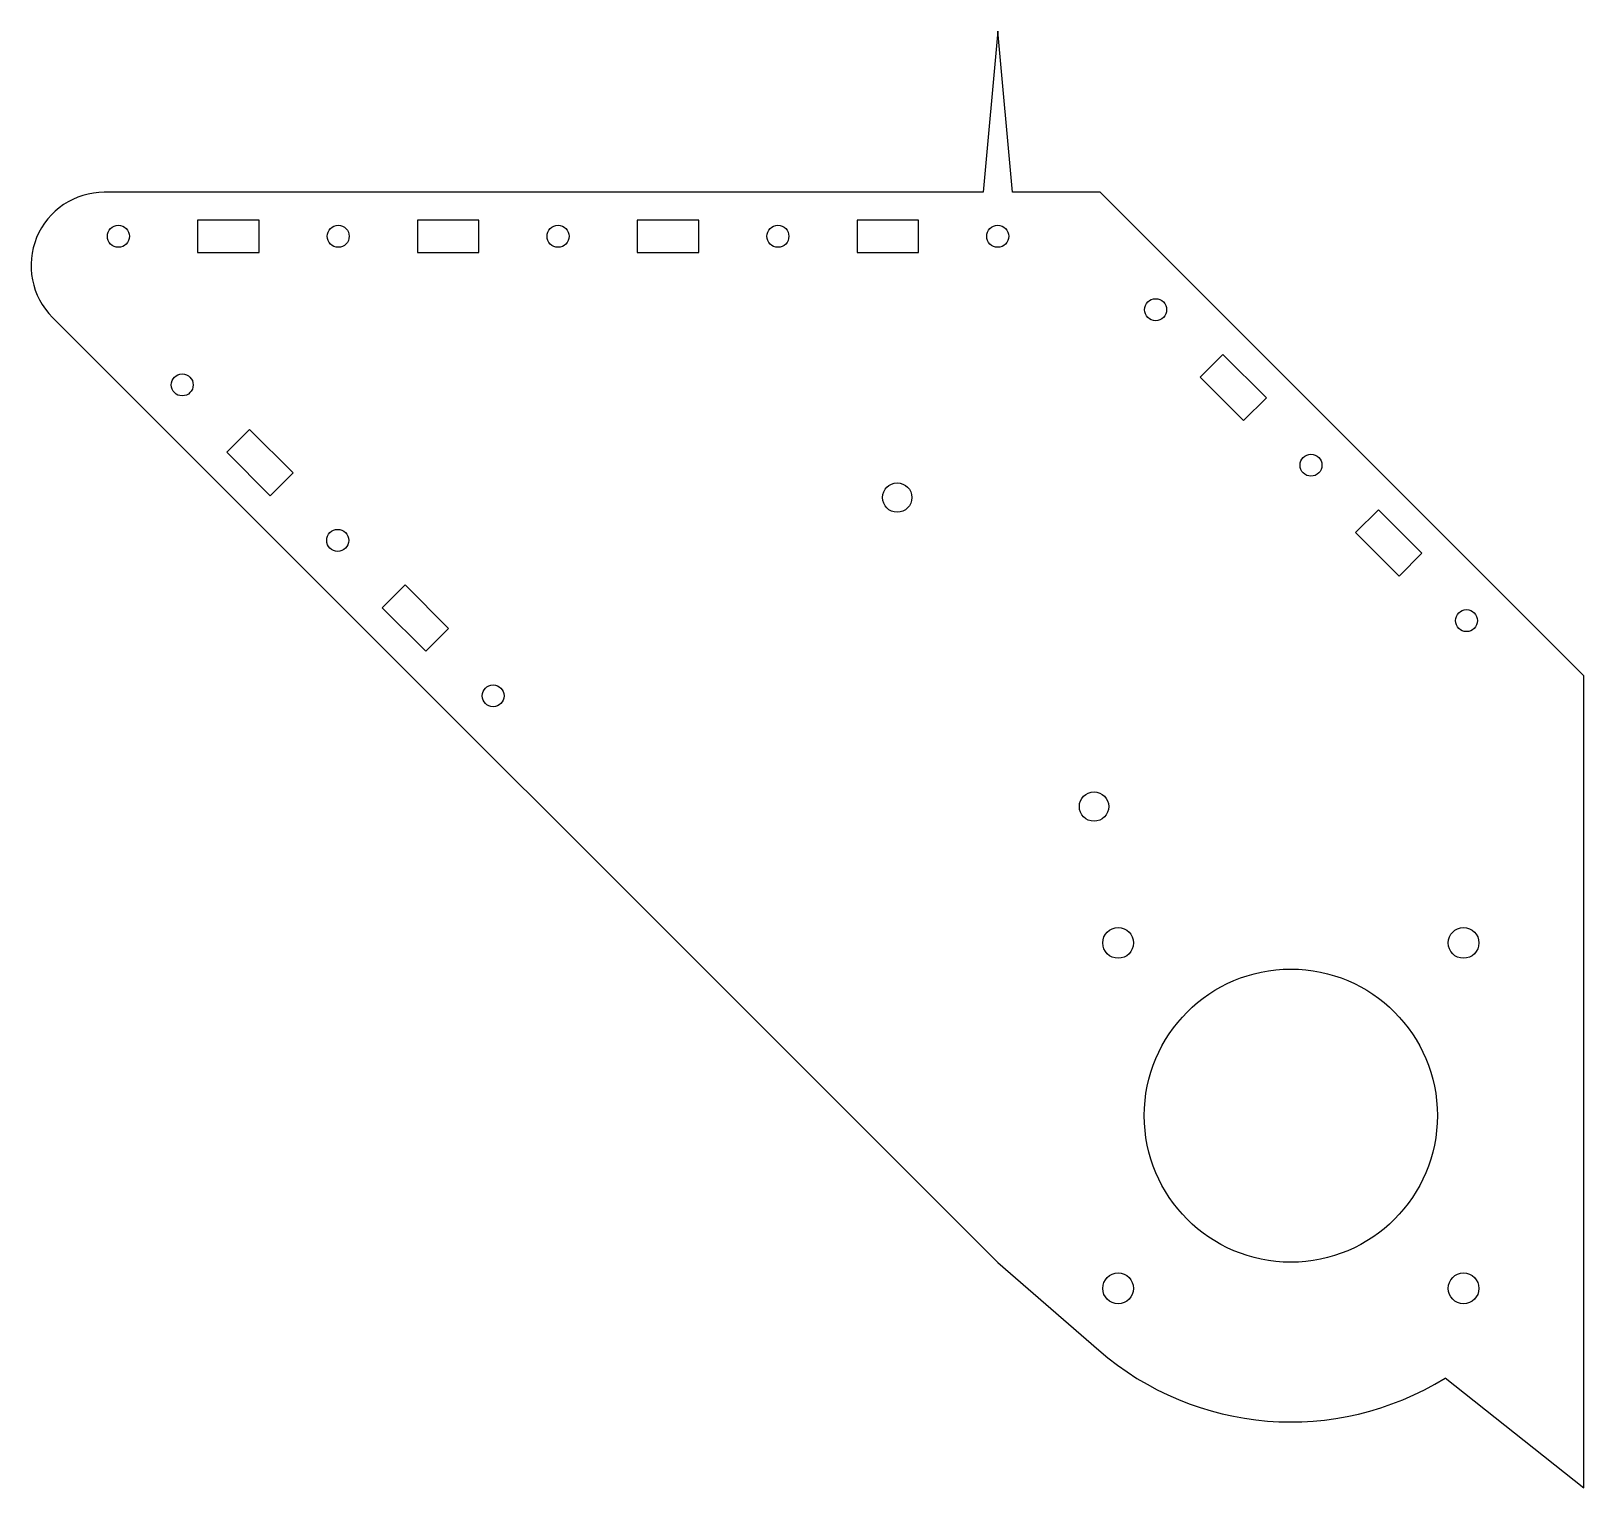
# Model space of a CAD drawing. Header units: millimetres. Extents: x -125 to 87, y -36 to 163.
import ezdxf

# ---------------------------------------------------------------- set-up
doc = ezdxf.new("R2010")
doc.units = ezdxf.units.MM

msp = doc.modelspace()

# ---------------------------------------------------------------- linework, layer by layer
at = {"color": 7, "linetype": 'Continuous', "lineweight": 25}
for p, q in [((7.03, 163.05), (5.03, 141.05)), ((9.03, 141.05), (7.03, 163.05)), ((5.03, 141.05), (-114.89, 141.05)), ((21.03, 141.05), (9.03, 141.05)), ((87.03, 75.05), (21.03, 141.05)), ((-93.77, 137.25), (-102.17, 137.25)), ((-102.17, 137.25), (-102.17, 132.85)), ((-93.77, 132.85), (-93.77, 137.25)), ((-72.17, 137.25), (-72.17, 132.85)), ((-63.77, 137.25), (-72.17, 137.25)), ((-63.77, 132.85), (-63.77, 137.25)), ((-42.17, 137.25), (-42.17, 132.85)), ((-33.77, 137.25), (-42.17, 137.25)), ((-33.77, 132.85), (-33.77, 137.25)), ((-12.17, 137.25), (-12.17, 132.85)), ((-3.77, 137.25), (-12.17, 137.25)), ((-3.77, 132.85), (-3.77, 137.25)), ((-102.17, 132.85), (-93.77, 132.85)), ((-72.17, 132.85), (-63.77, 132.85)), ((-42.17, 132.85), (-33.77, 132.85)), ((-12.17, 132.85), (-3.77, 132.85)), ((-121.96, 123.98), (7.03, -5)), ((37.76, 118.94), (34.65, 115.83)), ((43.7, 113), (37.76, 118.94)), ((34.65, 115.83), (40.59, 109.89)), ((40.59, 109.89), (43.7, 113)), ((-95.07, 108.69), (-98.18, 105.58)), ((-89.13, 102.75), (-95.07, 108.69)), ((-98.18, 105.58), (-92.24, 99.64)), ((-92.24, 99.64), (-89.13, 102.75)), ((58.98, 97.73), (55.87, 94.62)), ((64.92, 91.79), (58.98, 97.73)), ((55.87, 94.62), (61.81, 88.68)), ((61.81, 88.68), (64.92, 91.79)), ((-73.85, 87.47), (-76.96, 84.36)), ((-67.91, 81.53), (-73.85, 87.47)), ((-76.96, 84.36), (-71.02, 78.42)), ((-71.02, 78.42), (-67.91, 81.53)), ((87.03, -35.75), (87.03, 75.05)), ((7.03, -5), (20.81, -16.96)), ((68.09, -20.75), (87.03, -35.75))]:
    msp.add_line(p, q, dxfattribs=at)
for centre, radius in [((-112.97, 135.05), 1.5), ((-82.97, 135.05), 1.5), ((-52.97, 135.05), 1.5), ((-22.97, 135.05), 1.5), ((7.03, 135.05), 1.5), ((28.57, 125.03), 1.5), ((-104.26, 114.77), 1.5), ((49.78, 103.81), 1.5), ((-6.69, 99.4), 2), ((-83.04, 93.55), 1.5), ((71, 82.6), 1.5), ((-61.83, 72.34), 1.5), ((20.17, 57.23), 2), ((23.46, 38.62), 2.1), ((70.6, 38.62), 2.1), ((47.03, 15.05), 20), ((23.46, -8.52), 2.1), ((70.6, -8.52), 2.1)]:
    msp.add_circle(centre, radius, dxfattribs=at)
for centre, radius, start, end in [((-114.89, 131.05), 10, 90, 225), ((47.02, 13.25), 40, 229.0563, 301.7796)]:
    msp.add_arc(centre, radius, start, end, dxfattribs=at)

doc.saveas('drawing.dxf')
